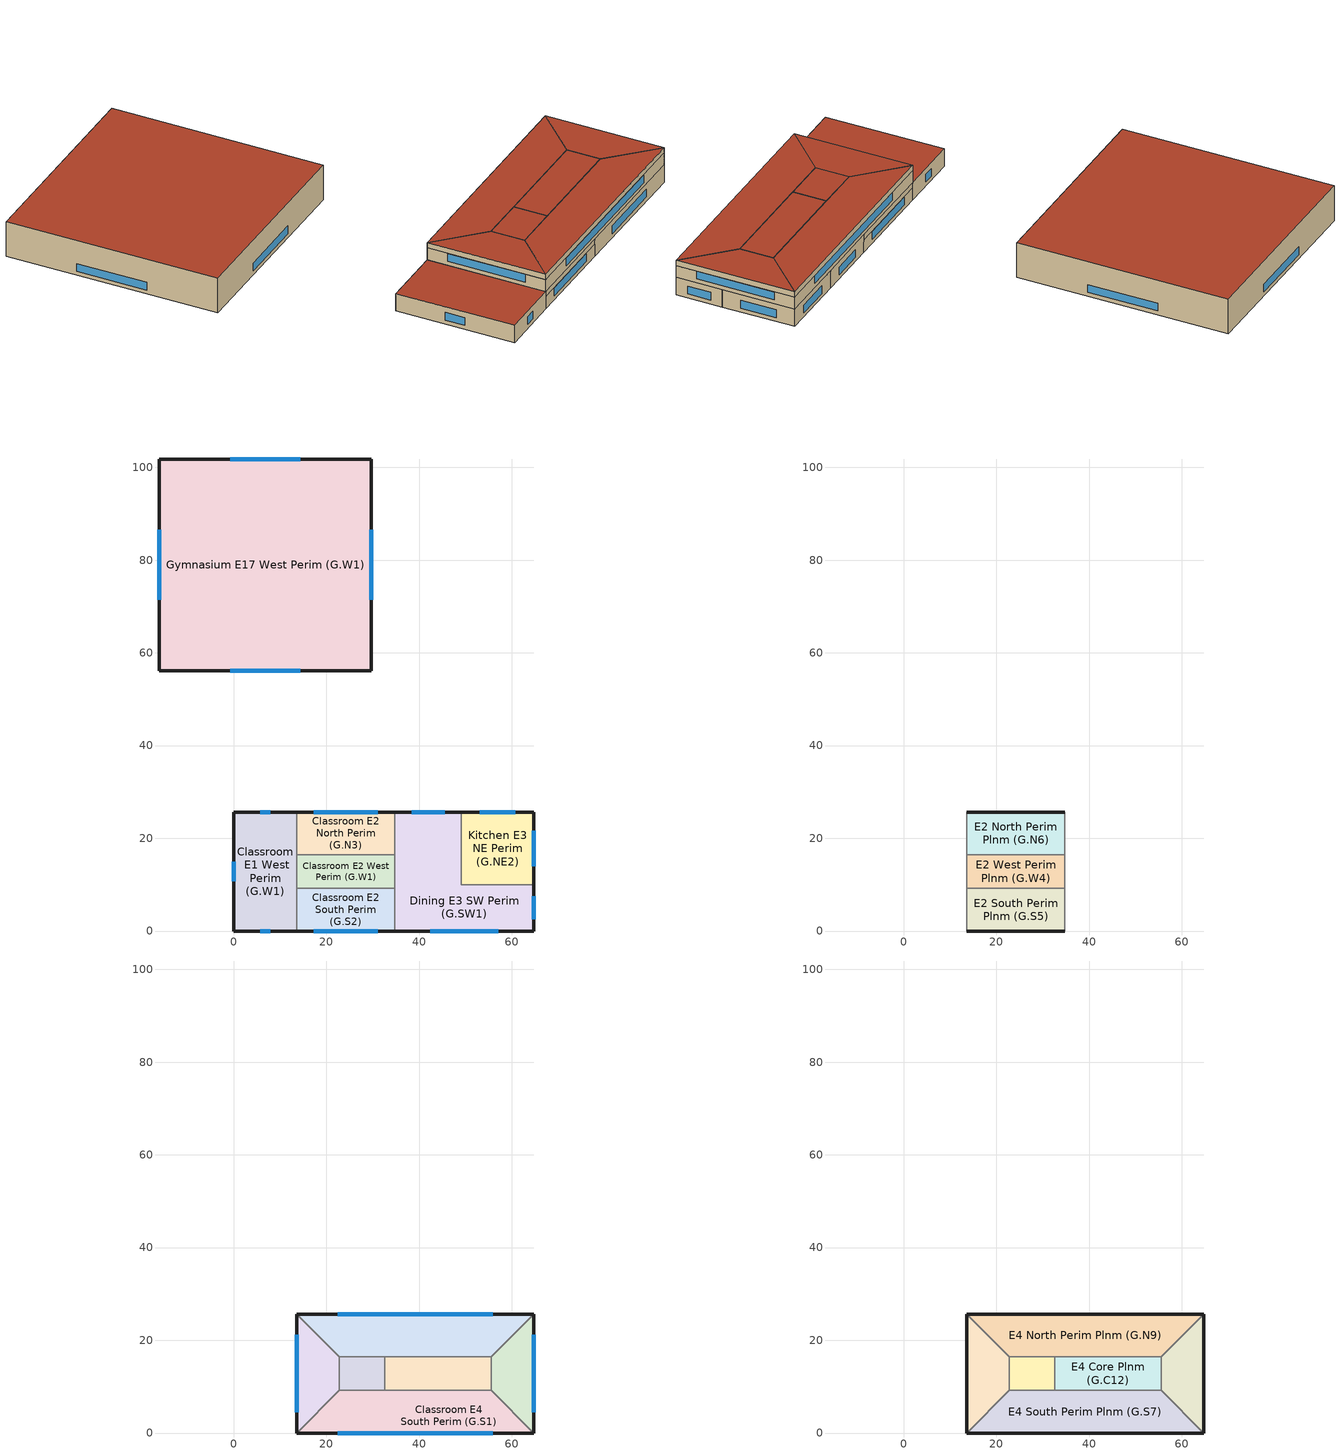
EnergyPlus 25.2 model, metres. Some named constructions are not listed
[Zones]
Classroom E1 West Perim (G.W1)
 floor ground (E1 Flr (G.W1.U1) SlabOnOrBelowGradeF073): 13.59,25.63 13.59,0 0,0 0,25.63 z0
 wall outside (Exterior Wall): 13.59,25.63 0,25.63 0,0 13.59,0 z0:3.96
 wall to E2 North Perim Plnm (G.N6) (Interior Wall): 13.59,16.45 13.59,25.63 z2.74:3.96
 wall to Classroom E2 North Perim (G.N3) (Interior Wall): 13.59,16.45 13.59,25.63 z0:2.74
 wall to E2 South Perim Plnm (G.S5) (Interior Wall): 13.59,0 13.59,9.18 z2.74:3.96
 wall to Classroom E2 West Perim (G.W1) (Interior Wall): 13.59,9.18 13.59,16.45 z0:2.74
 wall to Classroom E2 South Perim (G.S2) (Interior Wall): 13.59,0 13.59,9.18 z0:2.74
 wall to E2 West Perim Plnm (G.W4) (Interior Wall): 13.59,9.18 13.59,16.45 z2.74:3.96
 window (Exterior Window): 7.92,25.63 5.68,25.63 / 5.68,0 7.92,0 / 0,14.93 0,10.7 z0.91:2.67
 roof outside (Exterior Roof): 13.59,0 13.59,25.63 0,25.63 0,0 z3.96
Classroom E2 North Perim (G.N3)
 floor ground (E2 Flr (G.N3.U3) SlabOnOrBelowGradeF073): 34.76,25.63 34.76,16.45 13.59,16.45 13.59,25.63 z0
 wall outside (Exterior Wall): 34.76,25.63 13.59,25.63 z0:2.74
 wall to Dining E3 SW Perim (G.SW1) (Interior Wall): 34.76,16.45 34.76,25.63 z0:2.74
 wall to Classroom E2 West Perim (G.W1) (Interior Wall): 13.59,16.45 34.76,16.45 z0:2.74
 window (Exterior Window): 31.12,25.63 17.24,25.63 z0.91:2.67
Classroom E2 West Perim (G.W1)
 floor ground (E2 Flr (G.W1.U1) SlabOnOrBelowGradeF073): 34.76,16.45 34.76,9.18 13.59,9.18 13.59,16.45 z0
 wall to Dining E3 SW Perim (G.SW1) (Interior Wall): 34.76,9.18 34.76,16.45 z0:2.74
 wall to Classroom E2 South Perim (G.S2) (Interior Wall): 13.59,9.18 34.76,9.18 z0:2.74
Classroom E2 South Perim (G.S2)
 floor ground (E2 Flr (G.S2.U2) SlabOnOrBelowGradeF073): 34.76,9.18 34.76,0 13.59,0 13.59,9.18 z0
 wall outside (Exterior Wall): 13.59,0 34.76,0 z0:2.74
 wall to Dining E3 SW Perim (G.SW1) (Interior Wall): 34.76,0 34.76,9.18 z0:2.74
 window (Exterior Window): 17.24,0 31.12,0 z0.91:2.67
Gymnasium E17 West Perim (G.W1)
 floor ground (E17 Flr (G.W1.U1) SlabOnOrBelowGradeF073): 29.66,101.83 29.66,56.11 -16.06,56.11 -16.06,101.83 z0
 wall outside (Exterior Wall): 29.66,56.11 29.66,101.83 -16.06,101.83 -16.06,56.11 29.66,56.11 z0:7.92
 window (Exterior Window): 29.66,71.43 29.66,86.52 / 14.34,101.83 -0.75,101.83 / -0.75,56.11 14.34,56.11 / -16.06,86.52 -16.06,71.43 z0.91:2.67
 roof outside (Exterior Roof): 29.66,56.11 29.66,101.83 -16.06,101.83 -16.06,56.11 z7.92
Dining E3 SW Perim (G.SW1)
 floor ground (E3 Flr (G.SW1.U1) SlabOnOrBelowGradeF073): 49.11,25.63 49.11,9.98 64.71,9.98 64.71,0 34.76,0 34.76,25.63 z0
 wall outside (Exterior Wall): 49.11,25.63 34.76,25.63 / 34.76,0 64.71,0 64.71,9.98 z0:3.96
 wall to E2 North Perim Plnm (G.N6) (Interior Wall): 34.76,25.63 34.76,16.45 z2.74:3.96
 wall to E2 South Perim Plnm (G.S5) (Interior Wall): 34.76,9.18 34.76,0 z2.74:3.96
 wall to E2 West Perim Plnm (G.W4) (Interior Wall): 34.76,16.45 34.76,9.18 z2.74:3.96
 wall to Kitchen E3 NE Perim (G.NE2) (Interior Wall): 64.71,9.98 49.11,9.98 49.11,25.63 z0:3.96
 window (Exterior Window): 64.71,2.55 64.71,7.45 / 45.47,25.63 38.4,25.63 / 42.36,0 57.12,0 z0.91:2.67
Kitchen E3 NE Perim (G.NE2)
 floor ground (E3 Flr (G.NE2.U2) SlabOnOrBelowGradeF073): 64.71,25.63 64.71,9.98 49.11,9.98 49.11,25.63 z0
 wall outside (Exterior Wall): 64.71,9.98 64.71,25.63 49.11,25.63 z0:3.96
 window (Exterior Window): 64.71,13.94 64.71,21.65 / 60.75,25.63 53.06,25.63 z0.91:2.67
E2 North Perim Plnm (G.N6)
 floor to Classroom E2 North Perim (G.N3) (Interior Floor): 34.76,25.63 34.76,16.45 13.59,16.45 13.59,25.63 z2.74
 wall outside (Exterior Wall): 34.76,25.63 13.59,25.63 z2.74:3.96
 wall to E2 West Perim Plnm (G.W4) (Interior Wall): 13.59,16.45 34.76,16.45 z2.74:3.96
E2 South Perim Plnm (G.S5)
 floor to Classroom E2 South Perim (G.S2) (Interior Floor): 34.76,9.18 34.76,0 13.59,0 13.59,9.18 z2.74
 wall outside (Exterior Wall): 13.59,0 34.76,0 z2.74:3.96
 wall to E2 West Perim Plnm (G.W4) (Interior Wall): 34.76,9.18 13.59,9.18 z2.74:3.96
E2 West Perim Plnm (G.W4)
 floor to Classroom E2 West Perim (G.W1) (Interior Floor): 34.76,16.45 34.76,9.18 13.59,9.18 13.59,16.45 z2.74
Computer Classroom E4 Core Spc (G.C5)
 floor to E2 West Perim Plnm (G.W4) (Interior Floor): 32.59,16.45 32.59,9.18 22.74,9.18 22.74,16.45 z3.96
 wall to Classroom E4 Core (G.C6) (Interior Wall): 32.59,9.18 32.59,16.45 z3.96:6.71
 wall to Classroom E4 West Perim (G.W4) (Interior Wall): 22.74,16.45 22.74,9.18 z3.96:6.71
 wall to Classroom E4 South Perim (G.S1) (Interior Wall): 22.74,9.18 32.59,9.18 z3.96:6.71
 wall to Classroom E4 North Perim (G.N3) (Interior Wall): 32.59,16.45 22.74,16.45 z3.96:6.71
Classroom E4 Core (G.C6)
 floor to Kitchen E3 NE Perim (G.NE2) (Interior Floor): 55.57,16.45 55.57,9.98 49.11,9.98 49.11,16.45 z3.96
 floor to E2 West Perim Plnm (G.W4) (Interior Floor): 34.76,16.45 34.76,9.18 32.59,9.18 32.59,16.45 z3.96
 floor to Dining E3 SW Perim (G.SW1) (Interior Floor): 49.11,16.45 49.11,9.98 55.57,9.98 55.57,9.18 34.76,9.18 34.76,16.45 z3.96
 wall to Classroom E4 South Perim (G.S1) (Interior Wall): 32.59,9.18 55.57,9.18 z3.96:6.71
 wall to Classroom E4 North Perim (G.N3) (Interior Wall): 55.57,16.45 32.59,16.45 z3.96:6.71
 wall to Classroom E4 East Perim (G.E2) (Interior Wall): 55.57,9.18 55.57,16.45 z3.96:6.71
Classroom E4 East Perim (G.E2)
 floor to Kitchen E3 NE Perim (G.NE2) (Interior Floor): 64.71,25.63 64.71,9.98 55.57,9.98 55.57,16.45 z3.96
 floor to Dining E3 SW Perim (G.SW1) (Interior Floor): 64.71,9.98 64.71,0 55.57,9.18 55.57,9.98 z3.96
 wall outside (Exterior Wall): 64.71,0 64.71,25.63 z3.96:6.71
 wall to Classroom E4 South Perim (G.S1) (Interior Wall): 55.57,9.18 64.71,0 z3.96:6.71
 wall to Classroom E4 North Perim (G.N3) (Interior Wall): 64.71,25.63 55.57,16.45 z3.96:6.71
 window (Exterior Window): 64.71,4.44 64.71,21.2 z4.88:6.63
Classroom E4 North Perim (G.N3)
 floor to E2 North Perim Plnm (G.N6) (Interior Floor): 34.76,25.63 34.76,16.45 22.74,16.45 13.59,25.63 z3.96
 floor to Dining E3 SW Perim (G.SW1) (Interior Floor): 49.11,25.63 49.11,16.45 34.76,16.45 34.76,25.63 z3.96
 floor to Kitchen E3 NE Perim (G.NE2) (Interior Floor): 64.71,25.63 55.57,16.45 49.11,16.45 49.11,25.63 z3.96
 wall outside (Exterior Wall): 64.71,25.63 13.59,25.63 z3.96:6.71
 wall to Classroom E4 West Perim (G.W4) (Interior Wall): 13.59,25.63 22.74,16.45 z3.96:6.71
 window (Exterior Window): 55.91,25.63 22.39,25.63 z4.88:6.63
Classroom E4 South Perim (G.S1)
 floor to Dining E3 SW Perim (G.SW1) (Interior Floor): 55.57,9.18 64.71,0 34.76,0 34.76,9.18 z3.96
 floor to E2 South Perim Plnm (G.S5) (Interior Floor): 34.76,9.18 34.76,0 13.59,0 22.74,9.18 z3.96
 wall outside (Exterior Wall): 13.59,0 64.71,0 z3.96:6.71
 wall to Classroom E4 West Perim (G.W4) (Interior Wall): 22.74,9.18 13.59,0 z3.96:6.71
 window (Exterior Window): 22.39,0 55.91,0 z4.88:6.63
Classroom E4 West Perim (G.W4)
 floor to E2 North Perim Plnm (G.N6) (Interior Floor): 13.59,25.63 22.74,16.45 13.59,16.45 z3.96
 floor to E2 South Perim Plnm (G.S5) (Interior Floor): 22.74,9.18 13.59,0 13.59,9.18 z3.96
 floor to E2 West Perim Plnm (G.W4) (Interior Floor): 22.74,16.45 22.74,9.18 13.59,9.18 13.59,16.45 z3.96
 wall outside (Exterior Wall): 13.59,25.63 13.59,0 z3.96:6.71
 window (Exterior Window): 13.59,21.2 13.59,4.44 z4.88:6.63
E4 Core Plnm (G.C11)
 floor to Computer Classroom E4 Core Spc (G.C5) (Interior Floor): 32.59,16.45 32.59,9.18 22.74,9.18 22.74,16.45 z6.71
 wall to E4 Core Plnm (G.C12) (Interior Wall): 32.59,9.18 32.59,16.45 z6.71:7.92
 wall to E4 West Perim Plnm (G.W10) (Interior Wall): 22.74,16.45 22.74,9.18 z6.71:7.92
 wall to E4 South Perim Plnm (G.S7) (Interior Wall): 22.74,9.18 32.59,9.18 z6.71:7.92
 wall to E4 North Perim Plnm (G.N9) (Interior Wall): 32.59,16.45 22.74,16.45 z6.71:7.92
 roof outside (Exterior Roof): 32.59,9.18 32.59,16.45 22.74,16.45 22.74,9.18 z7.92
E4 Core Plnm (G.C12)
 floor to Classroom E4 Core (G.C6) (Interior Floor): 55.57,16.45 55.57,9.18 32.59,9.18 32.59,16.45 z6.71
 wall to E4 South Perim Plnm (G.S7) (Interior Wall): 32.59,9.18 55.57,9.18 z6.71:7.92
 wall to E4 North Perim Plnm (G.N9) (Interior Wall): 55.57,16.45 32.59,16.45 z6.71:7.92
 wall to E4 East Perim Plnm (G.E8) (Interior Wall): 55.57,9.18 55.57,16.45 z6.71:7.92
 roof outside (Exterior Roof): 55.57,9.18 55.57,16.45 32.59,16.45 32.59,9.18 z7.92
E4 East Perim Plnm (G.E8)
 floor to Classroom E4 East Perim (G.E2) (Interior Floor): 64.71,25.63 64.71,0 55.57,9.18 55.57,16.45 z6.71
 wall outside (Exterior Wall): 64.71,0 64.71,25.63 z6.71:7.92
 wall to E4 South Perim Plnm (G.S7) (Interior Wall): 55.57,9.18 64.71,0 z6.71:7.92
 wall to E4 North Perim Plnm (G.N9) (Interior Wall): 64.71,25.63 55.57,16.45 z6.71:7.92
 roof outside (Exterior Roof): 64.71,0 64.71,25.63 55.57,16.45 55.57,9.18 z7.92
E4 North Perim Plnm (G.N9)
 floor to Classroom E4 North Perim (G.N3) (Interior Floor): 64.71,25.63 55.57,16.45 22.74,16.45 13.59,25.63 z6.71
 wall outside (Exterior Wall): 64.71,25.63 13.59,25.63 z6.71:7.92
 wall to E4 West Perim Plnm (G.W10) (Interior Wall): 13.59,25.63 22.74,16.45 z6.71:7.92
 roof outside (Exterior Roof): 55.57,16.45 64.71,25.63 13.59,25.63 22.74,16.45 z7.92
E4 South Perim Plnm (G.S7)
 floor to Classroom E4 South Perim (G.S1) (Interior Floor): 55.57,9.18 64.71,0 13.59,0 22.74,9.18 z6.71
 wall outside (Exterior Wall): 13.59,0 64.71,0 z6.71:7.92
 wall to E4 West Perim Plnm (G.W10) (Interior Wall): 22.74,9.18 13.59,0 z6.71:7.92
 roof outside (Exterior Roof): 64.71,0 55.57,9.18 22.74,9.18 13.59,0 z7.92
E4 West Perim Plnm (G.W10)
 floor to Classroom E4 West Perim (G.W4) (Interior Floor): 13.59,25.63 22.74,16.45 22.74,9.18 13.59,0 z6.71
 wall outside (Exterior Wall): 13.59,25.63 13.59,0 z6.71:7.92
 roof outside (Exterior Roof): 13.59,0 22.74,9.18 22.74,16.45 13.59,25.63 z7.92
[Construction:FfactorGroundFloor] F-Factor {W/m-K}=1.26344
Name | Area {m2} | PerimeterExposed {m}
E1 Flr (G.W1.U1) SlabOnOrBelowGradeF073 | 348.467 | 52.82184
E17 Flr (G.W1.U1) SlabOnOrBelowGradeF073 | 2090.32 | 182.88
E2 Flr (G.N3.U3) SlabOnOrBelowGradeF073; E2 Flr (G.S2.U2) SlabOnOrBelowGradeF073 | 194.37 | 21.1683
E2 Flr (G.W1.U1) SlabOnOrBelowGradeF073 | 153.883 | 0
E3 Flr (G.NE2.U2) SlabOnOrBelowGradeF073 | 244.278 | 31.2588
E3 Flr (G.SW1.U1) SlabOnOrBelowGradeF073 | 523.365 | 54.2681
[Zone] Multiplier=1
Classroom E1 West Perim (G.W1); Classroom E2 North Perim (G.N3); Classroom E2 South Perim (G.S2); Classroom E2 West Perim (G.W1); Classroom E4 Core (G.C6); Classroom E4 East Perim (G.E2); Classroom E4 North Perim (G.N3); Classroom E4 South Perim (G.S1); Classroom E4 West Perim (G.W4); Computer Classroom E4 Core Spc (G.C5); Dining E3 SW Perim (G.SW1); E2 North Perim Plnm (G.N6); E2 South Perim Plnm (G.S5); E2 West Perim Plnm (G.W4); E4 Core Plnm (G.C11); E4 Core Plnm (G.C12); E4 East Perim Plnm (G.E8); E4 North Perim Plnm (G.N9); E4 South Perim Plnm (G.S7); E4 West Perim Plnm (G.W10); Gymnasium E17 West Perim (G.W1); Kitchen E3 NE Perim (G.NE2)
